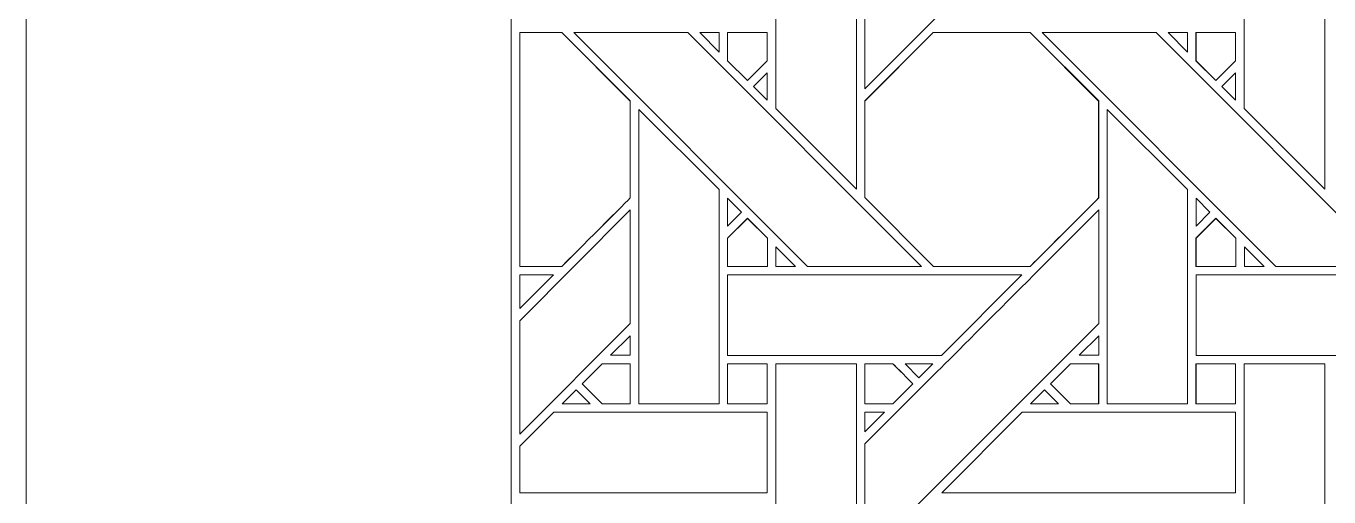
# Model space of a CAD drawing. Header units: inches. Extents: x 2.4 to 22.4, y -0.9 to 19.1.
# Drawn here: x 2.383 to 5.022, y 4.122 to 5.075 of the extents above; entities that cross this region are included whole.
import ezdxf

# ---------------------------------------------------------------- set-up
doc = ezdxf.new("R2010")
doc.units = ezdxf.units.IN
doc.header["$MEASUREMENT"] = 0
doc.layers.add('Design', color=7, linetype='Continuous', lineweight=0)

msp = doc.modelspace()

# ---------------------------------------------------------------- linework, layer by layer
at = {"layer": 'Design'}
for points, knots in [([(2.3829, 19.0948), (2.3829, 19.0948), (2.3829, -0.9052), (2.3829, -0.9052), (2.3829, -0.9052), (22.3829, -0.9052), (22.3829, -0.9052), (22.3829, -0.9052), (22.3829, 19.0948), (22.3829, 19.0948), (22.3829, 19.0948), (2.3829, 19.0948), (2.3829, 19.0948)], [0, 0, 0, 0, 1, 1, 1, 2, 2, 2, 3, 3, 3, 4, 4, 4, 4]), ([(3.3653, 18.1123), (3.3653, 18.1123), (3.3653, 0.0772), (3.3653, 0.0772), (3.3653, 0.0772), (21.4004, 0.0772), (21.4004, 0.0772), (21.4004, 0.0772), (21.4004, 18.1123), (21.4004, 18.1123), (21.4004, 18.1123), (3.3653, 18.1123), (3.3653, 18.1123)], [0, 0, 0, 0, 1, 1, 1, 2, 2, 2, 3, 3, 3, 4, 4, 4, 4]), ([(4.2182, 5.3145), (4.2675, 5.3636), (4.5, 5.5963), (4.5555, 5.6518), (4.5555, 5.6518), (4.5555, 5.4217), (4.5555, 5.4217), (4.5555, 5.4217), (4.0818, 4.9481), (4.0818, 4.9481), (4.0818, 4.9481), (4.0818, 5.1782), (4.0818, 5.1782), (4.0818, 5.1782), (4.2182, 5.3145), (4.2182, 5.3145)], [0, 0, 0, 0, 1, 1, 1, 2, 2, 2, 3, 3, 3, 4, 4, 4, 5, 5, 5, 5]), ([(4.0647, 5.3403), (4.0647, 5.3403), (4.0647, 4.7452), (4.0647, 4.7452), (4.0647, 4.7452), (3.9018, 4.9081), (3.9018, 4.9081), (3.9018, 4.9081), (3.9018, 5.3403), (3.9018, 5.3403), (3.9018, 5.3403), (4.0647, 5.3403), (4.0647, 5.3403)], [0, 0, 0, 0, 1, 1, 1, 2, 2, 2, 3, 3, 3, 4, 4, 4, 4]), ([(5.0134, 5.3403), (5.0134, 5.3403), (5.0134, 4.7452), (5.0134, 4.7452), (5.0134, 4.7452), (4.8505, 4.9081), (4.8505, 4.9081), (4.8505, 4.9081), (4.8505, 5.3403), (4.8505, 5.3403), (4.8505, 5.3403), (5.0134, 5.3403), (5.0134, 5.3403)], [0, 0, 0, 0, 1, 1, 1, 2, 2, 2, 3, 3, 3, 4, 4, 4, 4]), ([(3.4679, 5.0624), (3.4679, 5.0624), (3.6066, 4.9236), (3.6066, 4.9236), (3.6066, 4.9236), (3.6066, 4.7274), (3.6066, 4.7274), (3.5888, 4.7095), (3.4769, 4.5978), (3.4679, 4.5887), (3.4679, 4.5887), (3.3829, 4.5887), (3.3829, 4.5887), (3.3829, 4.5887), (3.3829, 5.0624), (3.3829, 5.0624), (3.3829, 5.0624), (3.4679, 5.0624), (3.4679, 5.0624)], [0, 0, 0, 0, 1, 1, 1, 2, 2, 2, 3, 3, 3, 4, 4, 4, 5, 5, 5, 6, 6, 6, 6]), ([(3.468, 5.0624), (3.468, 5.0624), (3.6068, 4.9237), (3.6068, 4.9237), (3.6068, 4.9237), (3.6068, 4.7275), (3.6068, 4.7275), (3.5888, 4.7094), (3.477, 4.5976), (3.4681, 4.5887), (3.4681, 4.5887), (3.3829, 4.5887), (3.3829, 4.5887), (3.3829, 4.5887), (3.3829, 5.0624), (3.3829, 5.0624), (3.3829, 5.0624), (3.468, 5.0624), (3.468, 5.0624)], [0, 0, 0, 0, 1, 1, 1, 2, 2, 2, 3, 3, 3, 4, 4, 4, 5, 5, 5, 6, 6, 6, 6]), ([(3.4923, 5.0624), (3.4923, 5.0624), (3.7232, 5.0624), (3.7232, 5.0624), (3.7232, 5.0624), (4.1969, 4.5888), (4.1969, 4.5888), (4.1969, 4.5888), (3.9658, 4.5888), (3.9658, 4.5888), (3.9658, 4.5888), (3.4923, 5.0624), (3.4923, 5.0624)], [0, 0, 0, 0, 1, 1, 1, 2, 2, 2, 3, 3, 3, 4, 4, 4, 4]), ([(3.7473, 5.0624), (3.7473, 5.0624), (3.7868, 5.0624), (3.7868, 5.0624), (3.7868, 5.0624), (3.7868, 5.0226), (3.7868, 5.0226), (3.7868, 5.0226), (3.7473, 5.0624), (3.7473, 5.0624)], [0, 0, 0, 0, 1, 1, 1, 2, 2, 2, 3, 3, 3, 3]), ([(3.8841, 5.0624), (3.8841, 5.0624), (3.8841, 5.0048), (3.8841, 5.0048), (3.8841, 5.0048), (3.8441, 4.9648), (3.8441, 4.9648), (3.8441, 4.9648), (3.8038, 5.0052), (3.8038, 5.0052), (3.8038, 5.0052), (3.8038, 5.0624), (3.8038, 5.0624), (3.8038, 5.0624), (3.8841, 5.0624), (3.8841, 5.0624)], [0, 0, 0, 0, 1, 1, 1, 2, 2, 2, 3, 3, 3, 4, 4, 4, 5, 5, 5, 5]), ([(3.8443, 4.9649), (3.8443, 4.9649), (3.804, 5.0052), (3.804, 5.0052), (3.804, 5.0052), (3.804, 5.0624), (3.804, 5.0624), (3.804, 5.0624), (3.8842, 5.0624), (3.8842, 5.0624), (3.8842, 5.0624), (3.8842, 5.0048), (3.8842, 5.0048), (3.8842, 5.0048), (3.8443, 4.9649), (3.8443, 4.9649)], [0, 0, 0, 0, 1, 1, 1, 2, 2, 2, 3, 3, 3, 4, 4, 4, 5, 5, 5, 5]), ([(4.2204, 5.0623), (4.2204, 5.0623), (4.4166, 5.0623), (4.4166, 5.0623), (4.4166, 5.0623), (4.5554, 4.9236), (4.5554, 4.9236), (4.5554, 4.9236), (4.5554, 4.7274), (4.5554, 4.7274), (4.5376, 4.7095), (4.4256, 4.5977), (4.4167, 4.5887), (4.4167, 4.5887), (4.2209, 4.5887), (4.2209, 4.5887), (4.2209, 4.5887), (4.0817, 4.728), (4.0817, 4.728), (4.0817, 4.728), (4.0817, 4.9236), (4.0817, 4.9236), (4.0817, 4.9236), (4.2204, 5.0623), (4.2204, 5.0623)], [0, 0, 0, 0, 1, 1, 1, 2, 2, 2, 3, 3, 3, 4, 4, 4, 5, 5, 5, 6, 6, 6, 7, 7, 7, 8, 8, 8, 8]), ([(4.2205, 5.0624), (4.2205, 5.0624), (4.4168, 5.0624), (4.4168, 5.0624), (4.4168, 5.0624), (4.5555, 4.9237), (4.5555, 4.9237), (4.5555, 4.9237), (4.5555, 4.7275), (4.5555, 4.7275), (4.5376, 4.7094), (4.4257, 4.5977), (4.4168, 4.5888), (4.4168, 4.5888), (4.2211, 4.5888), (4.2211, 4.5888), (4.2211, 4.5888), (4.0818, 4.728), (4.0818, 4.728), (4.0818, 4.728), (4.0818, 4.9237), (4.0818, 4.9237), (4.0818, 4.9237), (4.2205, 5.0624), (4.2205, 5.0624)], [0, 0, 0, 0, 1, 1, 1, 2, 2, 2, 3, 3, 3, 4, 4, 4, 5, 5, 5, 6, 6, 6, 7, 7, 7, 8, 8, 8, 8]), ([(4.6719, 5.0624), (4.6719, 5.0624), (5.1456, 4.5888), (5.1456, 4.5888), (5.1456, 4.5888), (4.9146, 4.5888), (4.9146, 4.5888), (4.9146, 4.5888), (4.441, 5.0624), (4.441, 5.0624), (4.441, 5.0624), (4.6719, 5.0624), (4.6719, 5.0624)], [0, 0, 0, 0, 1, 1, 1, 2, 2, 2, 3, 3, 3, 4, 4, 4, 4]), ([(4.7355, 5.0624), (4.7355, 5.0624), (4.7355, 5.0226), (4.7355, 5.0226), (4.7355, 5.0226), (4.6961, 5.0624), (4.6961, 5.0624), (4.6961, 5.0624), (4.7355, 5.0624), (4.7355, 5.0624)], [0, 0, 0, 0, 1, 1, 1, 2, 2, 2, 3, 3, 3, 3]), ([(4.8328, 5.0624), (4.8328, 5.0624), (4.8328, 5.0048), (4.8328, 5.0048), (4.8328, 5.0048), (4.7929, 4.9648), (4.7929, 4.9648), (4.7929, 4.9648), (4.7526, 5.0052), (4.7526, 5.0052), (4.7526, 5.0052), (4.7526, 5.0624), (4.7526, 5.0624), (4.7526, 5.0624), (4.8328, 5.0624), (4.8328, 5.0624)], [0, 0, 0, 0, 1, 1, 1, 2, 2, 2, 3, 3, 3, 4, 4, 4, 5, 5, 5, 5]), ([(4.793, 4.9649), (4.793, 4.9649), (4.7527, 5.0052), (4.7527, 5.0052), (4.7527, 5.0052), (4.7527, 5.0624), (4.7527, 5.0624), (4.7527, 5.0624), (4.833, 5.0624), (4.833, 5.0624), (4.833, 5.0624), (4.833, 5.0048), (4.833, 5.0048), (4.833, 5.0048), (4.793, 4.9649), (4.793, 4.9649)], [0, 0, 0, 0, 1, 1, 1, 2, 2, 2, 3, 3, 3, 4, 4, 4, 5, 5, 5, 5]), ([(3.8842, 4.9806), (3.8842, 4.9806), (3.8842, 4.9254), (3.8842, 4.9254), (3.8842, 4.9254), (3.8565, 4.9528), (3.8565, 4.9528), (3.8565, 4.9528), (3.8842, 4.9806), (3.8842, 4.9806)], [0, 0, 0, 0, 1, 1, 1, 2, 2, 2, 3, 3, 3, 3]), ([(4.833, 4.9806), (4.833, 4.9806), (4.833, 4.9254), (4.833, 4.9254), (4.833, 4.9254), (4.8052, 4.9528), (4.8052, 4.9528), (4.8052, 4.9528), (4.833, 4.9806), (4.833, 4.9806)], [0, 0, 0, 0, 1, 1, 1, 2, 2, 2, 3, 3, 3, 3]), ([(3.7867, 4.3108), (3.7867, 4.3108), (3.6239, 4.3108), (3.6239, 4.3108), (3.6239, 4.3108), (3.6239, 4.9066), (3.6239, 4.9066), (3.6239, 4.9066), (3.7867, 4.7444), (3.7867, 4.7444), (3.7867, 4.7444), (3.7867, 4.3108), (3.7867, 4.3108)], [0, 0, 0, 0, 1, 1, 1, 2, 2, 2, 3, 3, 3, 4, 4, 4, 4]), ([(4.7354, 4.3108), (4.7354, 4.3108), (4.5727, 4.3108), (4.5727, 4.3108), (4.5727, 4.3108), (4.5727, 4.9066), (4.5727, 4.9066), (4.5727, 4.9066), (4.7354, 4.7445), (4.7354, 4.7445), (4.7354, 4.7445), (4.7354, 4.3108), (4.7354, 4.3108)], [0, 0, 0, 0, 1, 1, 1, 2, 2, 2, 3, 3, 3, 4, 4, 4, 4]), ([(3.804, 4.6702), (3.804, 4.6702), (3.804, 4.727), (3.804, 4.727), (3.804, 4.727), (3.8322, 4.6984), (3.8322, 4.6984), (3.8322, 4.6984), (3.804, 4.6702), (3.804, 4.6702)], [0, 0, 0, 0, 1, 1, 1, 2, 2, 2, 3, 3, 3, 3]), ([(4.7527, 4.6702), (4.7527, 4.6702), (4.7527, 4.727), (4.7527, 4.727), (4.7527, 4.727), (4.7809, 4.6984), (4.7809, 4.6984), (4.7809, 4.6984), (4.7527, 4.6702), (4.7527, 4.6702)], [0, 0, 0, 0, 1, 1, 1, 2, 2, 2, 3, 3, 3, 3]), ([(3.6068, 4.703), (3.6068, 4.703), (3.6068, 4.473), (3.6068, 4.473), (3.6068, 4.473), (3.3829, 4.2491), (3.3829, 4.2491), (3.3829, 4.2491), (3.3829, 4.479), (3.3829, 4.479), (3.3829, 4.479), (3.6068, 4.703), (3.6068, 4.703)], [0, 0, 0, 0, 1, 1, 1, 2, 2, 2, 3, 3, 3, 4, 4, 4, 4]), ([(4.2177, 4.3653), (4.2674, 4.4147), (4.5, 4.6475), (4.5555, 4.703), (4.5555, 4.703), (4.5555, 4.473), (4.5555, 4.473), (4.5555, 4.473), (4.0818, 3.9994), (4.0818, 3.9994), (4.0818, 3.9994), (4.0818, 4.2294), (4.0818, 4.2294), (4.0818, 4.2294), (4.2177, 4.3653), (4.2177, 4.3653)], [0, 0, 0, 0, 1, 1, 1, 2, 2, 2, 3, 3, 3, 4, 4, 4, 5, 5, 5, 5]), ([(3.8038, 4.5885), (3.8038, 4.5885), (3.8038, 4.6458), (3.8038, 4.6458), (3.8038, 4.6458), (3.8442, 4.6861), (3.8442, 4.6861), (3.8442, 4.6861), (3.8845, 4.6458), (3.8845, 4.6458), (3.8845, 4.6458), (3.8845, 4.5885), (3.8845, 4.5885), (3.8845, 4.5885), (3.8038, 4.5885), (3.8038, 4.5885)], [0, 0, 0, 0, 1, 1, 1, 2, 2, 2, 3, 3, 3, 4, 4, 4, 5, 5, 5, 5]), ([(3.8443, 4.6862), (3.8443, 4.6862), (3.8847, 4.6458), (3.8847, 4.6458), (3.8847, 4.6458), (3.8847, 4.5885), (3.8847, 4.5885), (3.8847, 4.5885), (3.804, 4.5885), (3.804, 4.5885), (3.804, 4.5885), (3.804, 4.6458), (3.804, 4.6458), (3.804, 4.6458), (3.8443, 4.6862), (3.8443, 4.6862)], [0, 0, 0, 0, 1, 1, 1, 2, 2, 2, 3, 3, 3, 4, 4, 4, 5, 5, 5, 5]), ([(4.7526, 4.5885), (4.7526, 4.5885), (4.7526, 4.6458), (4.7526, 4.6458), (4.7526, 4.6458), (4.7929, 4.6861), (4.7929, 4.6861), (4.7929, 4.6861), (4.8332, 4.6458), (4.8332, 4.6458), (4.8332, 4.6458), (4.8332, 4.5885), (4.8332, 4.5885), (4.8332, 4.5885), (4.7526, 4.5885), (4.7526, 4.5885)], [0, 0, 0, 0, 1, 1, 1, 2, 2, 2, 3, 3, 3, 4, 4, 4, 5, 5, 5, 5]), ([(4.7931, 4.6862), (4.7931, 4.6862), (4.8334, 4.6458), (4.8334, 4.6458), (4.8334, 4.6458), (4.8334, 4.5885), (4.8334, 4.5885), (4.8334, 4.5885), (4.7527, 4.5885), (4.7527, 4.5885), (4.7527, 4.5885), (4.7527, 4.6458), (4.7527, 4.6458), (4.7527, 4.6458), (4.7931, 4.6862), (4.7931, 4.6862)], [0, 0, 0, 0, 1, 1, 1, 2, 2, 2, 3, 3, 3, 4, 4, 4, 5, 5, 5, 5]), ([(3.9416, 4.5888), (3.9416, 4.5888), (3.9019, 4.5888), (3.9019, 4.5888), (3.9019, 4.5888), (3.9019, 4.6286), (3.9019, 4.6286), (3.9019, 4.6286), (3.9416, 4.5888), (3.9416, 4.5888)], [0, 0, 0, 0, 1, 1, 1, 2, 2, 2, 3, 3, 3, 3]), ([(4.8506, 4.5888), (4.8506, 4.5888), (4.8506, 4.6286), (4.8506, 4.6286), (4.8506, 4.6286), (4.8904, 4.5888), (4.8904, 4.5888), (4.8904, 4.5888), (4.8506, 4.5888), (4.8506, 4.5888)], [0, 0, 0, 0, 1, 1, 1, 2, 2, 2, 3, 3, 3, 3]), ([(3.451, 4.5715), (3.451, 4.5715), (3.3829, 4.5034), (3.3829, 4.5034), (3.3829, 4.5034), (3.3829, 4.5715), (3.3829, 4.5715), (3.3829, 4.5715), (3.451, 4.5715), (3.451, 4.5715)], [0, 0, 0, 0, 1, 1, 1, 2, 2, 2, 3, 3, 3, 3]), ([(3.804, 4.5715), (3.804, 4.5715), (4.3997, 4.5715), (4.3997, 4.5715), (4.3997, 4.5715), (4.237, 4.4088), (4.237, 4.4088), (4.237, 4.4088), (3.804, 4.4088), (3.804, 4.4088), (3.804, 4.4088), (3.804, 4.5715), (3.804, 4.5715)], [0, 0, 0, 0, 1, 1, 1, 2, 2, 2, 3, 3, 3, 4, 4, 4, 4]), ([(4.7527, 4.4088), (4.7527, 4.4088), (4.7527, 4.5715), (4.7527, 4.5715), (4.7527, 4.5715), (5.3484, 4.5715), (5.3484, 4.5715), (5.3484, 4.5715), (5.1857, 4.4088), (5.1857, 4.4088), (5.1857, 4.4088), (4.7527, 4.4088), (4.7527, 4.4088)], [0, 0, 0, 0, 1, 1, 1, 2, 2, 2, 3, 3, 3, 4, 4, 4, 4]), ([(3.567, 4.4089), (3.567, 4.4089), (3.6068, 4.4486), (3.6068, 4.4486), (3.6068, 4.4486), (3.6068, 4.4089), (3.6068, 4.4089), (3.6068, 4.4089), (3.567, 4.4089), (3.567, 4.4089)], [0, 0, 0, 0, 1, 1, 1, 2, 2, 2, 3, 3, 3, 3]), ([(4.5158, 4.4089), (4.5158, 4.4089), (4.5555, 4.4486), (4.5555, 4.4486), (4.5555, 4.4486), (4.5555, 4.4089), (4.5555, 4.4089), (4.5555, 4.4089), (4.5158, 4.4089), (4.5158, 4.4089)], [0, 0, 0, 0, 1, 1, 1, 2, 2, 2, 3, 3, 3, 3]), ([(3.5495, 4.3107), (3.5495, 4.3107), (3.5092, 4.3511), (3.5092, 4.3511), (3.5092, 4.3511), (3.5496, 4.3915), (3.5496, 4.3915), (3.5496, 4.3915), (3.6066, 4.3915), (3.6066, 4.3915), (3.6066, 4.3915), (3.6066, 4.3107), (3.6066, 4.3107), (3.6066, 4.3107), (3.5495, 4.3107), (3.5495, 4.3107)], [0, 0, 0, 0, 1, 1, 1, 2, 2, 2, 3, 3, 3, 4, 4, 4, 5, 5, 5, 5]), ([(3.5093, 4.3512), (3.5093, 4.3512), (3.5498, 4.3916), (3.5498, 4.3916), (3.5498, 4.3916), (3.6068, 4.3916), (3.6068, 4.3916), (3.6068, 4.3916), (3.6068, 4.3108), (3.6068, 4.3108), (3.6068, 4.3108), (3.5497, 4.3108), (3.5497, 4.3108), (3.5497, 4.3108), (3.5093, 4.3512), (3.5093, 4.3512)], [0, 0, 0, 0, 1, 1, 1, 2, 2, 2, 3, 3, 3, 4, 4, 4, 5, 5, 5, 5]), ([(3.8038, 4.3915), (3.8038, 4.3915), (3.8841, 4.3915), (3.8841, 4.3915), (3.8841, 4.3915), (3.8841, 4.3107), (3.8841, 4.3107), (3.8841, 4.3107), (3.8038, 4.3107), (3.8038, 4.3107), (3.8038, 4.3107), (3.8038, 4.3915), (3.8038, 4.3915)], [0, 0, 0, 0, 1, 1, 1, 2, 2, 2, 3, 3, 3, 4, 4, 4, 4]), ([(3.804, 4.3916), (3.804, 4.3916), (3.8842, 4.3916), (3.8842, 4.3916), (3.8842, 4.3916), (3.8842, 4.3108), (3.8842, 4.3108), (3.8842, 4.3108), (3.804, 4.3108), (3.804, 4.3108), (3.804, 4.3108), (3.804, 4.3916), (3.804, 4.3916)], [0, 0, 0, 0, 1, 1, 1, 2, 2, 2, 3, 3, 3, 4, 4, 4, 4]), ([(4.0647, 4.3916), (4.0647, 4.3916), (4.0647, 3.7964), (4.0647, 3.7964), (4.0647, 3.7964), (3.9018, 3.9594), (3.9018, 3.9594), (3.9018, 3.9594), (3.9018, 4.3916), (3.9018, 4.3916), (3.9018, 4.3916), (4.0647, 4.3916), (4.0647, 4.3916)], [0, 0, 0, 0, 1, 1, 1, 2, 2, 2, 3, 3, 3, 4, 4, 4, 4]), ([(4.1388, 4.3915), (4.1439, 4.3864), (4.1747, 4.3556), (4.1791, 4.3511), (4.1791, 4.3511), (4.1387, 4.3107), (4.1387, 4.3107), (4.1387, 4.3107), (4.0817, 4.3107), (4.0817, 4.3107), (4.0817, 4.3107), (4.0817, 4.3915), (4.0817, 4.3915), (4.0817, 4.3915), (4.1388, 4.3915), (4.1388, 4.3915)], [0, 0, 0, 0, 1, 1, 1, 2, 2, 2, 3, 3, 3, 4, 4, 4, 5, 5, 5, 5]), ([(4.1792, 4.3512), (4.1792, 4.3512), (4.1388, 4.3108), (4.1388, 4.3108), (4.1388, 4.3108), (4.0818, 4.3108), (4.0818, 4.3108), (4.0818, 4.3108), (4.0818, 4.3916), (4.0818, 4.3916), (4.0818, 4.3916), (4.1389, 4.3916), (4.1389, 4.3916), (4.1439, 4.3866), (4.1747, 4.3558), (4.1792, 4.3512)], [0, 0, 0, 0, 1, 1, 1, 2, 2, 2, 3, 3, 3, 4, 4, 4, 5, 5, 5, 5]), ([(4.1633, 4.3916), (4.1633, 4.3916), (4.2197, 4.3916), (4.2197, 4.3916), (4.2197, 4.3916), (4.1915, 4.3634), (4.1915, 4.3634), (4.1915, 4.3634), (4.1633, 4.3916), (4.1633, 4.3916)], [0, 0, 0, 0, 1, 1, 1, 2, 2, 2, 3, 3, 3, 3]), ([(4.4983, 4.3107), (4.4983, 4.3107), (4.4579, 4.3511), (4.4579, 4.3511), (4.4579, 4.3511), (4.4983, 4.3915), (4.4983, 4.3915), (4.4983, 4.3915), (4.5554, 4.3915), (4.5554, 4.3915), (4.5554, 4.3915), (4.5554, 4.3107), (4.5554, 4.3107), (4.5554, 4.3107), (4.4983, 4.3107), (4.4983, 4.3107)], [0, 0, 0, 0, 1, 1, 1, 2, 2, 2, 3, 3, 3, 4, 4, 4, 5, 5, 5, 5]), ([(4.5555, 4.3916), (4.5555, 4.3916), (4.5555, 4.3108), (4.5555, 4.3108), (4.5555, 4.3108), (4.4984, 4.3108), (4.4984, 4.3108), (4.4984, 4.3108), (4.4581, 4.3511), (4.4581, 4.3511), (4.4581, 4.3511), (4.4985, 4.3916), (4.4985, 4.3916), (4.4985, 4.3916), (4.5555, 4.3916), (4.5555, 4.3916)], [0, 0, 0, 0, 1, 1, 1, 2, 2, 2, 3, 3, 3, 4, 4, 4, 5, 5, 5, 5]), ([(4.7526, 4.3915), (4.7526, 4.3915), (4.8328, 4.3915), (4.8328, 4.3915), (4.8328, 4.3915), (4.8328, 4.3107), (4.8328, 4.3107), (4.8328, 4.3107), (4.7526, 4.3107), (4.7526, 4.3107), (4.7526, 4.3107), (4.7526, 4.3915), (4.7526, 4.3915)], [0, 0, 0, 0, 1, 1, 1, 2, 2, 2, 3, 3, 3, 4, 4, 4, 4]), ([(4.833, 4.3916), (4.833, 4.3916), (4.833, 4.3108), (4.833, 4.3108), (4.833, 4.3108), (4.7527, 4.3108), (4.7527, 4.3108), (4.7527, 4.3108), (4.7527, 4.3916), (4.7527, 4.3916), (4.7527, 4.3916), (4.833, 4.3916), (4.833, 4.3916)], [0, 0, 0, 0, 1, 1, 1, 2, 2, 2, 3, 3, 3, 4, 4, 4, 4]), ([(5.0134, 4.3916), (5.0134, 4.3916), (5.0134, 3.7964), (5.0134, 3.7964), (5.0134, 3.7964), (4.8505, 3.9594), (4.8505, 3.9594), (4.8505, 3.9594), (4.8505, 4.3916), (4.8505, 4.3916), (4.8505, 4.3916), (5.0134, 4.3916), (5.0134, 4.3916)], [0, 0, 0, 0, 1, 1, 1, 2, 2, 2, 3, 3, 3, 4, 4, 4, 4]), ([(3.5255, 4.3108), (3.5255, 4.3108), (3.4689, 4.3108), (3.4689, 4.3108), (3.4689, 4.3108), (3.4972, 4.339), (3.4972, 4.339), (3.4972, 4.339), (3.5255, 4.3108), (3.5255, 4.3108)], [0, 0, 0, 0, 1, 1, 1, 2, 2, 2, 3, 3, 3, 3]), ([(4.4742, 4.3108), (4.4742, 4.3108), (4.4177, 4.3108), (4.4177, 4.3108), (4.4177, 4.3108), (4.4459, 4.339), (4.4459, 4.339), (4.4459, 4.339), (4.4742, 4.3108), (4.4742, 4.3108)], [0, 0, 0, 0, 1, 1, 1, 2, 2, 2, 3, 3, 3, 3]), ([(3.4518, 4.2936), (3.4518, 4.2936), (3.8842, 4.2936), (3.8842, 4.2936), (3.8842, 4.2936), (3.8842, 4.1308), (3.8842, 4.1308), (3.8842, 4.1308), (3.3829, 4.1308), (3.3829, 4.1308), (3.3829, 4.1308), (3.3829, 4.2247), (3.3829, 4.2247), (3.3829, 4.2247), (3.4518, 4.2936), (3.4518, 4.2936)], [0, 0, 0, 0, 1, 1, 1, 2, 2, 2, 3, 3, 3, 4, 4, 4, 5, 5, 5, 5]), ([(4.1217, 4.2936), (4.1217, 4.2936), (4.0818, 4.2538), (4.0818, 4.2538), (4.0818, 4.2538), (4.0818, 4.2936), (4.0818, 4.2936), (4.0818, 4.2936), (4.1217, 4.2936), (4.1217, 4.2936)], [0, 0, 0, 0, 1, 1, 1, 2, 2, 2, 3, 3, 3, 3]), ([(4.833, 4.2936), (4.833, 4.2936), (4.833, 4.1308), (4.833, 4.1308), (4.833, 4.1308), (4.2377, 4.1308), (4.2377, 4.1308), (4.2377, 4.1308), (4.4005, 4.2936), (4.4005, 4.2936), (4.4005, 4.2936), (4.833, 4.2936), (4.833, 4.2936)], [0, 0, 0, 0, 1, 1, 1, 2, 2, 2, 3, 3, 3, 4, 4, 4, 4])]:
    msp.add_open_spline(points, degree=3, knots=knots, dxfattribs=at)

doc.saveas('drawing.dxf')
